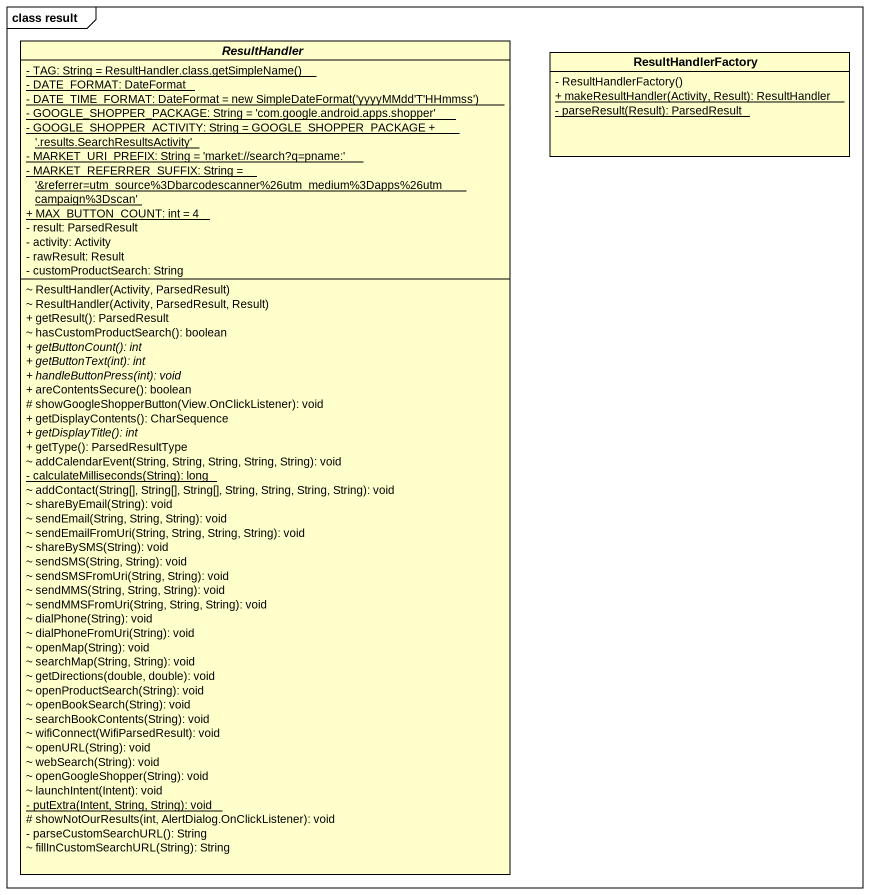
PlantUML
@startuml
mainframe class result
hide circle
hide empty members
skinparam classAttributeIconSize 0
abstract class ResultHandler {
  {static} {field} - TAG: String = ResultHandler.class.getSimpleName()
  {static} - DATE_FORMAT: DateFormat
  {static} {field} - DATE_TIME_FORMAT: DateFormat = new SimpleDateFormat('yyyyMMdd'T'HHmmss')
  {static} - GOOGLE_SHOPPER_PACKAGE: String = 'com.google.android.apps.shopper'
  {static} - GOOGLE_SHOPPER_ACTIVITY: String = GOOGLE_SHOPPER_PACKAGE + '.results.SearchResultsActivity'
  {static} - MARKET_URI_PREFIX: String = 'market://search?q=pname:'
  {static} - MARKET_REFERRER_SUFFIX: String = '&referrer=utm_source%3Dbarcodescanner%26utm_medium%3Dapps%26utm_campaign%3Dscan'
  {static} + MAX_BUTTON_COUNT: int = 4
  - result: ParsedResult
  - activity: Activity
  - rawResult: Result
  - customProductSearch: String
  ~ ResultHandler(Activity, ParsedResult)
  ~ ResultHandler(Activity, ParsedResult, Result)
  + getResult(): ParsedResult
  ~ hasCustomProductSearch(): boolean
  {abstract} + getButtonCount(): int
  {abstract} + getButtonText(int): int
  {abstract} + handleButtonPress(int): void
  + areContentsSecure(): boolean
  # showGoogleShopperButton(View.OnClickListener): void
  + getDisplayContents(): CharSequence
  {abstract} + getDisplayTitle(): int
  + getType(): ParsedResultType
  ~ addCalendarEvent(String, String, String, String, String): void
  {static} - calculateMilliseconds(String): long
  ~ addContact(String[], String[], String[], String, String, String, String): void
  ~ shareByEmail(String): void
  ~ sendEmail(String, String, String): void
  ~ sendEmailFromUri(String, String, String, String): void
  ~ shareBySMS(String): void
  ~ sendSMS(String, String): void
  ~ sendSMSFromUri(String, String): void
  ~ sendMMS(String, String, String): void
  ~ sendMMSFromUri(String, String, String): void
  ~ dialPhone(String): void
  ~ dialPhoneFromUri(String): void
  ~ openMap(String): void
  ~ searchMap(String, String): void
  ~ getDirections(double, double): void
  ~ openProductSearch(String): void
  ~ openBookSearch(String): void
  ~ searchBookContents(String): void
  ~ wifiConnect(WifiParsedResult): void
  ~ openURL(String): void
  ~ webSearch(String): void
  ~ openGoogleShopper(String): void
  ~ launchIntent(Intent): void
  {static} - putExtra(Intent, String, String): void
  # showNotOurResults(int, AlertDialog.OnClickListener): void
  - parseCustomSearchURL(): String
  ~ fillInCustomSearchURL(String): String
}
class ResultHandlerFactory {
  - ResultHandlerFactory()
  {static} + makeResultHandler(Activity, Result): ResultHandler
  {static} - parseResult(Result): ParsedResult
}
@enduml
